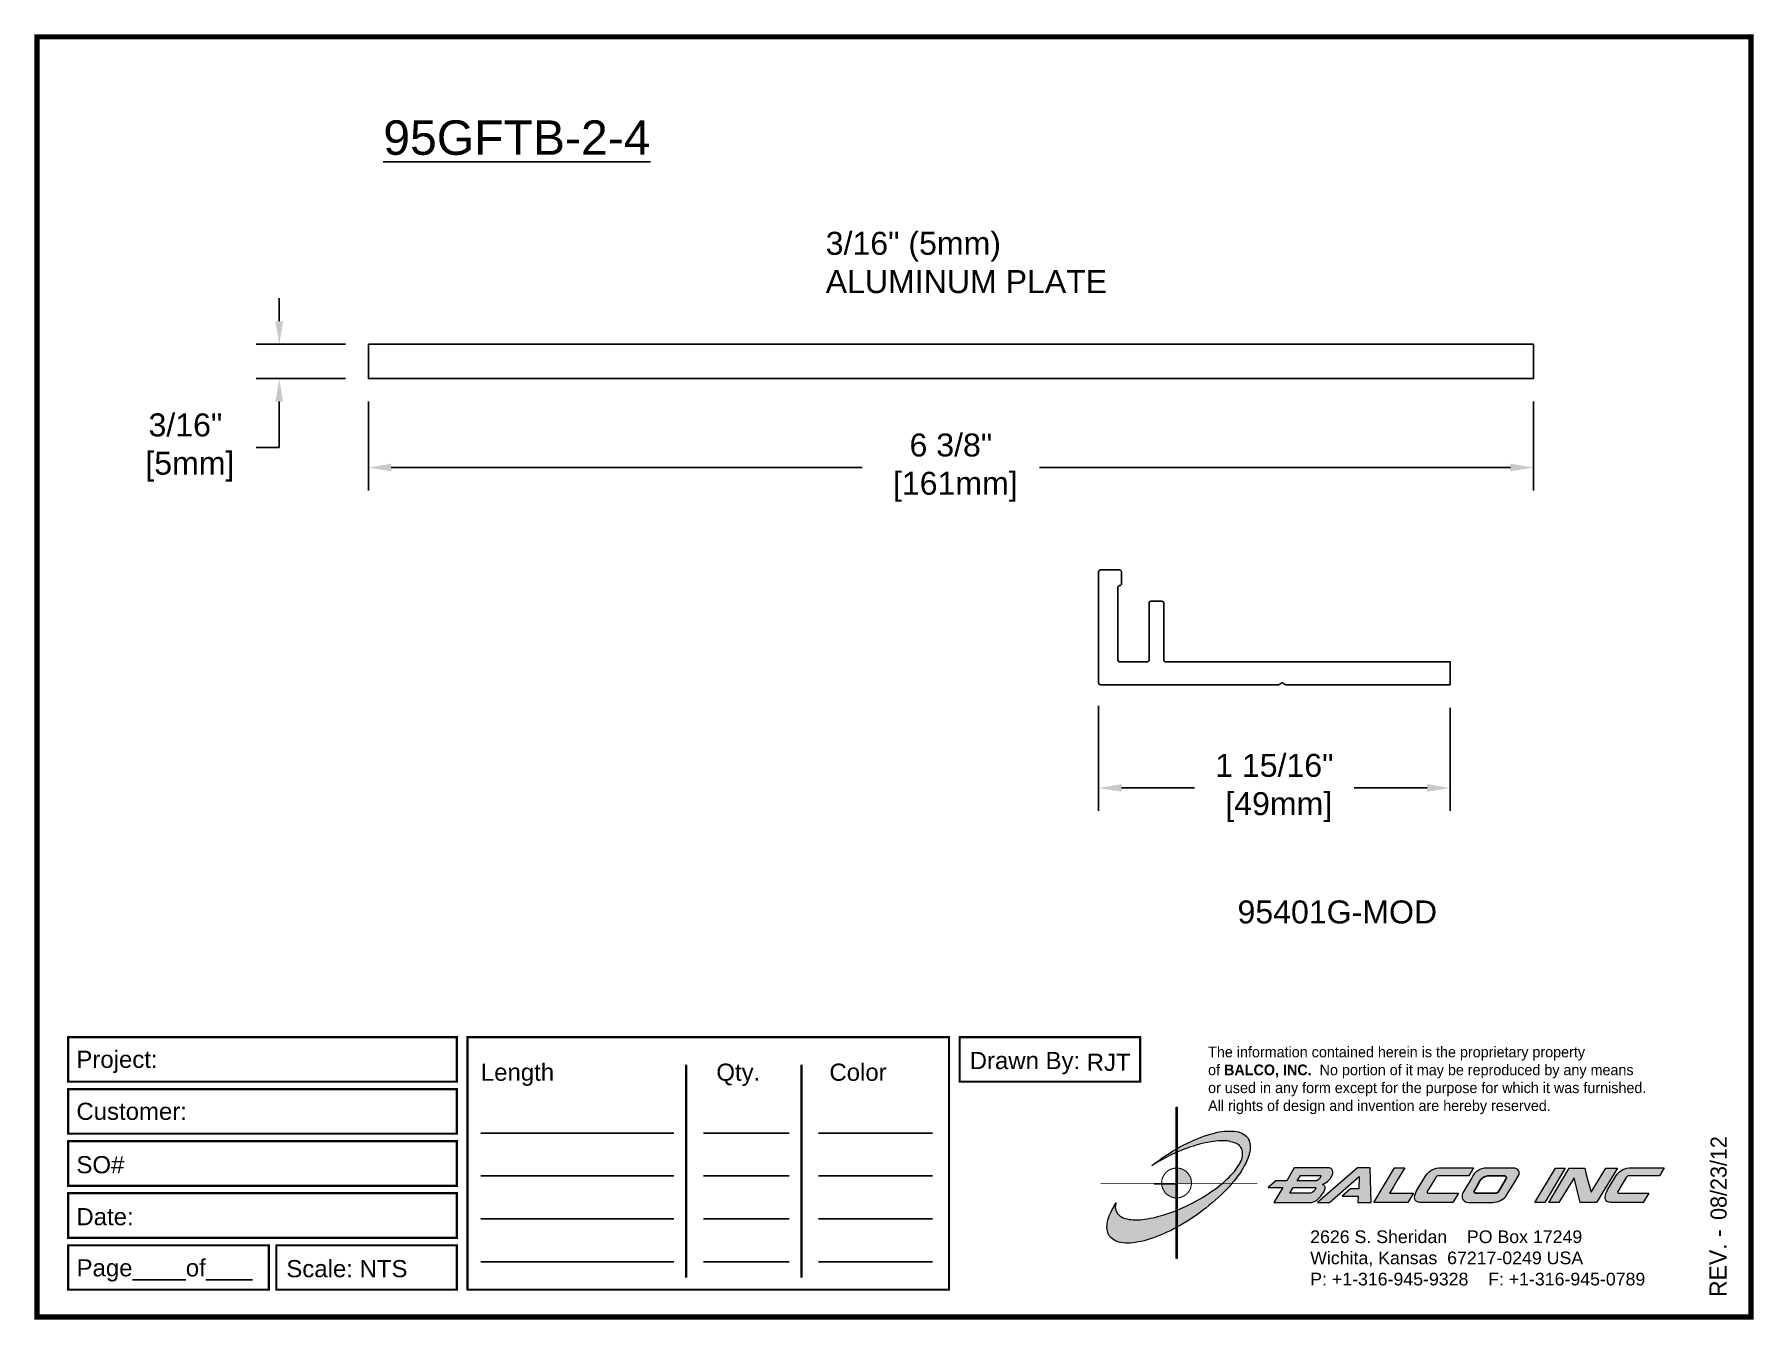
# Paper-space layout 'Breakout' of a CAD drawing. Header units: inches. Extents: x 0 to 10, y 0 to 7.5.
# The model-space entities are those that its viewports show. They can reach past a viewport. Long polylines and large blocks are cut down to what shows.
import ezdxf

# ---------------------------------------------------------------- set-up
doc = ezdxf.new("R2010")
doc.units = ezdxf.units.IN
doc.header["$MEASUREMENT"] = 0
for name, color, linetype in [('Border', 7, 'Continuous'), ('dimensions', 3, 'Continuous'), ('METALS', 7, 'Continuous'), ('text', 2, 'Continuous')]:
    doc.layers.add(name, color=color, linetype=linetype)
doc.styles.add('ARIAL', font='arial.ttf')
doc.styles.add('Copyright', font='ERASDEMI.TTF')
doc.dimstyles.new('Arial', dxfattribs={"dimtxt": 0.125, "dimasz": 0.125, "dimexe": 0.125, "dimexo": 0.125, "dimgap": 0.125, "dimtad": 0, "dimtih": 1, "dimtoh": 1, "dimdec": 4, "dimzin": 0, "dimdsep": 46, "dimlunit": 4, "dimtxsty": 'ARIAL', "dimcen": 0.09, "dimadec": 0, "dimazin": 0, "dimtfac": 1, "dimtdec": 4, "dimtofl": 0, "dimtmove": 0, "dimatfit": 3, "dimfxl": 0, "dimfrac": 2, "dimtolj": 1, "dimtzin": 0, "dimarcsym": 0})

# ---------------------------------------------------------------- blocks, each defined once
blk = doc.blocks.new('ACADlogo')
h = blk.add_hatch(color=256)
h.paths.add_polyline_path([(-3.346, 1.223), (-3.351, 1.223), (-3.351, 0.979), (-3.346, 0.982)])
h.paths.add_polyline_path([(-3.346, 0.961), (-3.351, 0.959), (-3.351, 0.868), (-3.346, 0.868)])
h.paths.add_polyline_path([(-3.346, 0.777), (-3.351, 0.777), (-3.351, 0.699), (-3.351, 0.695), (-3.35, 0.695), (-3.346, 0.695)])
h.paths.add_polyline_path([(-3.346, 0.864), (-3.346, 0.868), (-3.35, 0.868), (-3.351, 0.868), (-3.351, 0.777), (-3.346, 0.777), (-3.346, 0.778), (-3.348, 0.778)])
h.paths.add_polyline_path([(-3.346, 0.524), (-3.351, 0.521), (-3.351, 0.342), (-3.346, 0.342)])
h.paths.add_polyline_path([(-3.346, 0.695), (-3.351, 0.695), (-3.351, 0.621), (-3.346, 0.623)])
h.paths.add_polyline_path([(-3.346, 0.623), (-3.351, 0.621), (-3.351, 0.521), (-3.346, 0.524)])
h.paths.add_polyline_path([(-3.346, 0.982), (-3.351, 0.979), (-3.351, 0.959), (-3.346, 0.961)])
h = blk.add_hatch(color=175)
h.paths.add_polyline_path([(-3.518, 0.573), (-3.534, 0.571), (-3.548, 0.569), (-3.562, 0.567), (-3.576, 0.567), (-3.589, 0.566), (-3.602, 0.567), (-3.614, 0.568), (-3.625, 0.569), (-3.636, 0.572), (-3.646, 0.574), (-3.656, 0.577), (-3.664, 0.581), (-3.673, 0.585), (-3.679, 0.589), (-3.685, 0.595), (-3.688, 0.598), (-3.691, 0.6), (-3.695, 0.607), (-3.699, 0.614), (-3.703, 0.621), (-3.704, 0.626), (-3.705, 0.631), (-3.706, 0.637), (-3.706, 0.642), (-3.705, 0.648), (-3.705, 0.653), (-3.703, 0.659), (-3.702, 0.665), (-3.71, 0.652), (-3.717, 0.639), (-3.725, 0.626), (-3.731, 0.613), (-3.737, 0.601), (-3.741, 0.589), (-3.746, 0.577), (-3.749, 0.566), (-3.751, 0.555), (-3.753, 0.544), (-3.754, 0.538), (-3.754, 0.533), (-3.755, 0.523), (-3.754, 0.513), (-3.753, 0.508), (-3.752, 0.503), (-3.75, 0.494), (-3.748, 0.486), (-3.743, 0.477), (-3.74, 0.473), (-3.738, 0.469), (-3.734, 0.465), (-3.73, 0.461), (-3.723, 0.455), (-3.715, 0.449), (-3.706, 0.445), (-3.695, 0.44), (-3.685, 0.437), (-3.674, 0.434), (-3.661, 0.432), (-3.648, 0.431), (-3.634, 0.431), (-3.62, 0.431), (-3.604, 0.433), (-3.588, 0.435), (-3.572, 0.438), (-3.556, 0.441), (-3.538, 0.445), (-3.52, 0.449), (-3.503, 0.456), (-3.483, 0.461), (-3.464, 0.469), (-3.445, 0.477), (-3.426, 0.485), (-3.406, 0.494), (-3.385, 0.503), (-3.364, 0.514), (-3.351, 0.521), (-3.351, 0.621), (-3.364, 0.616), (-3.382, 0.609), (-3.4, 0.603), (-3.418, 0.598), (-3.436, 0.592), (-3.453, 0.587), (-3.47, 0.583), (-3.486, 0.579), (-3.503, 0.576)])
h.paths.add_polyline_path([(-3.215, 0.687), (-3.251, 0.667), (-3.289, 0.649), (-3.327, 0.631), (-3.345, 0.623), (-3.346, 0.623), (-3.346, 0.524), (-3.343, 0.525), (-3.323, 0.537), (-3.302, 0.549), (-3.28, 0.563), (-3.259, 0.577), (-3.238, 0.59), (-3.218, 0.605), (-3.198, 0.62), (-3.179, 0.635), (-3.16, 0.65), (-3.141, 0.665), (-3.123, 0.681), (-3.106, 0.696), (-3.089, 0.712), (-3.074, 0.727), (-3.058, 0.743), (-3.043, 0.759), (-3.03, 0.775), (-3.028, 0.777), (-3.085, 0.777), (-3.091, 0.772), (-3.105, 0.761), (-3.118, 0.75), (-3.134, 0.739), (-3.149, 0.729), (-3.165, 0.718), (-3.182, 0.707), (-3.198, 0.697)])
h.paths.add_polyline_path([(-2.921, 1.009), (-2.922, 1.015), (-2.924, 1.02), (-2.926, 1.029), (-2.931, 1.038), (-2.934, 1.043), (-2.936, 1.047), (-2.94, 1.05), (-2.943, 1.054), (-2.951, 1.06), (-2.959, 1.066), (-2.968, 1.071), (-2.978, 1.075), (-2.989, 1.079), (-3, 1.081), (-3.013, 1.083), (-3.026, 1.084), (-3.04, 1.084), (-3.054, 1.084), (-3.07, 1.083), (-3.085, 1.081), (-3.102, 1.079), (-3.118, 1.075), (-3.136, 1.07), (-3.153, 1.066), (-3.171, 1.06), (-3.191, 1.054), (-3.21, 1.047), (-3.229, 1.039), (-3.248, 1.031), (-3.268, 1.022), (-3.289, 1.012), (-3.31, 1.002), (-3.33, 0.991), (-3.346, 0.982), (-3.346, 0.961), (-3.342, 0.962), (-3.323, 0.971), (-3.305, 0.978), (-3.287, 0.984), (-3.268, 0.991), (-3.251, 0.996), (-3.234, 1.002), (-3.216, 1.007), (-3.199, 1.011), (-3.182, 1.015), (-3.167, 1.018), (-3.15, 1.021), (-3.136, 1.023), (-3.121, 1.025), (-3.107, 1.026), (-3.093, 1.026), (-3.079, 1.027), (-3.067, 1.026), (-3.054, 1.026), (-3.043, 1.025), (-3.032, 1.022), (-3.022, 1.02), (-3.013, 1.016), (-3.004, 1.013), (-2.997, 1.009), (-2.989, 1.005), (-2.983, 0.999), (-2.98, 0.996), (-2.978, 0.994), (-2.973, 0.987), (-2.969, 0.981), (-2.967, 0.973), (-2.965, 0.965), (-2.964, 0.957), (-2.964, 0.949), (-2.964, 0.944), (-2.965, 0.94), (-2.967, 0.93), (-2.969, 0.921), (-2.973, 0.911), (-2.978, 0.901), (-2.983, 0.891), (-2.989, 0.881), (-2.996, 0.871), (-3.004, 0.86), (-3.012, 0.849), (-3.021, 0.838), (-3.032, 0.827), (-3.042, 0.816), (-3.053, 0.805), (-3.065, 0.794), (-3.077, 0.783), (-3.085, 0.777), (-3.028, 0.777), (-3.016, 0.791), (-3.004, 0.806), (-2.992, 0.822), (-2.981, 0.837), (-2.971, 0.852), (-2.962, 0.866), (-2.954, 0.882), (-2.946, 0.896), (-2.939, 0.91), (-2.934, 0.924), (-2.929, 0.938), (-2.926, 0.944), (-2.925, 0.951), (-2.922, 0.963), (-2.92, 0.975), (-2.92, 0.982), (-2.919, 0.987), (-2.92, 0.999), (-2.92, 1.005)])
h.paths.add_polyline_path([(-3.372, 0.966), (-3.393, 0.953), (-3.415, 0.94), (-3.435, 0.925), (-3.455, 0.911), (-3.475, 0.897), (-3.494, 0.882), (-3.468, 0.898), (-3.439, 0.915), (-3.41, 0.93), (-3.396, 0.938), (-3.38, 0.945), (-3.351, 0.959), (-3.351, 0.979)])
h = blk.add_hatch(color=256)
h.paths.add_polyline_path([(-3.268, 0.814), (-3.27, 0.819), (-3.273, 0.824), (-3.276, 0.828), (-3.279, 0.833), (-3.282, 0.837), (-3.286, 0.841), (-3.29, 0.845), (-3.294, 0.849), (-3.298, 0.852), (-3.303, 0.855), (-3.308, 0.858), (-3.313, 0.86), (-3.318, 0.863), (-3.323, 0.864), (-3.328, 0.866), (-3.334, 0.867), (-3.339, 0.868), (-3.345, 0.868), (-3.346, 0.868), (-3.346, 0.777), (-3.335, 0.777), (-3.262, 0.777), (-3.262, 0.781), (-3.262, 0.787), (-3.263, 0.792), (-3.264, 0.798), (-3.265, 0.803), (-3.266, 0.808)])
h.paths.add_polyline_path([(-3.351, 0.777), (-3.436, 0.777), (-3.435, 0.773), (-3.435, 0.768), (-3.434, 0.762), (-3.432, 0.757), (-3.431, 0.752), (-3.428, 0.747), (-3.426, 0.742), (-3.423, 0.737), (-3.42, 0.732), (-3.417, 0.728), (-3.414, 0.723), (-3.41, 0.719), (-3.406, 0.716), (-3.401, 0.712), (-3.397, 0.709), (-3.392, 0.706), (-3.387, 0.704), (-3.382, 0.701), (-3.377, 0.699), (-3.372, 0.698), (-3.367, 0.696), (-3.361, 0.695), (-3.356, 0.695), (-3.351, 0.695)])
h.paths.add_polyline_path([(-3.346, 0.868), (-3.35, 0.868), (-3.351, 0.868), (-3.351, 0.777), (-3.346, 0.777)])
h = blk.add_hatch(color=256)
h.paths.add_polyline_path([(-2.438, 0.844, 0.412988), (-2.461, 0.869), (-2.663, 0.869), (-2.707, 0.794), (-2.771, 0.794), (-2.815, 0.755), (-2.73, 0.755), (-2.781, 0.668), (-2.563, 0.668, 0.107996), (-2.538, 0.677, 0.108939), (-2.494, 0.724, 0.080345), (-2.483, 0.745, 0.419497), (-2.499, 0.773, 0.149928), (-2.447, 0.815, 0.134283)])
h.paths.add_polyline_path([(-2.507, 0.821, -0.209012), (-2.532, 0.794), (-2.538, 0.794), (-2.646, 0.794), (-2.627, 0.825), (-2.51, 0.825, -0.56619)], flags=16)
h.paths.add_polyline_path([(-2.538, 0.75, -0.241309), (-2.569, 0.722), (-2.688, 0.722), (-2.669, 0.755), (-2.541, 0.755, -0.56619)], flags=16)
for points in [[(-2.285, 0.819), (-2.287, 0.748), (-2.335, 0.748), (-2.383, 0.705), (-2.29, 0.705), (-2.292, 0.668), (-2.215, 0.668), (-2.221, 0.869), (-2.295, 0.869), (-2.527, 0.668), (-2.458, 0.668)], [(-2.018, 0.869), (-2.079, 0.869), (-2.198, 0.668), (-2, 0.668), (-1.968, 0.722), (-2.107, 0.722), (-2.085, 0.759), (-2.064, 0.794)], [(-1.617, 0.869), (-1.807, 0.869, 0.270182), (-1.896, 0.825), (-1.946, 0.742, 0.109019), (-1.961, 0.695, 0.340665), (-1.945, 0.672, 0.129907), (-1.923, 0.668), (-1.738, 0.668), (-1.706, 0.722), (-1.878, 0.722), (-1.882, 0.722, -0.601242), (-1.887, 0.731), (-1.838, 0.813, -0.253048), (-1.821, 0.823), (-1.645, 0.823)], [(-1.083, 0.867), (-1.14, 0.867), (-1.261, 0.667), (-1.26, 0.667), (-1.202, 0.667)], [(-0.96, 0.83), (-0.969, 0.867), (-1.061, 0.867), (-1.179, 0.667), (-1.12, 0.667), (-1.031, 0.812), (-0.995, 0.667), (-0.9, 0.667), (-0.778, 0.867), (-0.846, 0.867), (-0.931, 0.727), (-0.951, 0.795)], [(-0.507, 0.869), (-0.697, 0.869, 0.270182), (-0.786, 0.825), (-0.836, 0.742, 0.109019), (-0.85, 0.695, 0.340665), (-0.835, 0.672, 0.129907), (-0.812, 0.668), (-0.628, 0.668), (-0.595, 0.722), (-0.768, 0.722), (-0.772, 0.722, -0.601242), (-0.777, 0.731), (-0.728, 0.813, -0.253048), (-0.71, 0.823), (-0.534, 0.823)], [(-3.346, 0.623), (-3.351, 0.621), (-3.351, 0.521), (-3.346, 0.524)]]:
    blk.add_hatch(color=256).paths.add_polyline_path(points)
h = blk.add_hatch(color=256)
h.paths.add_polyline_path([(-1.377, 0.868), (-1.383, 0.868), (-1.383, 0.868), (-1.44, 0.868), (-1.492, 0.868), (-1.541, 0.868, 0.297712), (-1.628, 0.811), (-1.68, 0.723, 0.585116), (-1.646, 0.668), (-1.506, 0.668, 0.210586), (-1.429, 0.703), (-1.415, 0.726), (-1.389, 0.769), (-1.352, 0.831, 0.4352)])
h.paths.add_polyline_path([(-1.437, 0.823, -0.603783), (-1.428, 0.805), (-1.431, 0.801), (-1.434, 0.796), (-1.438, 0.789), (-1.474, 0.728, -0.229001), (-1.489, 0.722), (-1.494, 0.722), (-1.501, 0.722), (-1.597, 0.722), (-1.604, 0.722, -0.492401), (-1.613, 0.734), (-1.601, 0.757), (-1.591, 0.775), (-1.582, 0.791, -0.238368), (-1.535, 0.823)], flags=16)
for q in [(-3.48, 0.777), (-3.351, 0.642)]:
    blk.add_line((-3.351, 0.777), q)
at = {"color": 7, "lineweight": 0}
for points in [[(-3.351, 1.223), (-3.346, 1.223), (-3.346, 0.342), (-3.351, 0.342), (-3.351, 1.223)], [(-2.292, 0.668), (-2.215, 0.668), (-2.221, 0.869), (-2.295, 0.869), (-2.527, 0.668), (-2.458, 0.668), (-2.285, 0.819), (-2.287, 0.748), (-2.286, 0.748), (-2.335, 0.748), (-2.383, 0.705), (-2.29, 0.705), (-2.292, 0.668), (-2.292, 0.668)], [(-2.198, 0.668), (-2.079, 0.869), (-2.018, 0.869), (-2.064, 0.794), (-2.085, 0.759), (-2.107, 0.722), (-1.968, 0.722), (-2, 0.668), (-2.198, 0.668), (-2.198, 0.668)], [(-1.383, 0.868), (-1.383, 0.868)], [(-1.261, 0.667), (-1.14, 0.867), (-1.083, 0.867), (-1.202, 0.667), (-1.26, 0.667), (-1.261, 0.667), (-1.261, 0.667)], [(-0.9, 0.667), (-0.995, 0.667), (-1.031, 0.812), (-1.12, 0.667), (-1.179, 0.667), (-1.061, 0.867), (-0.969, 0.867), (-0.96, 0.83), (-0.951, 0.795), (-0.931, 0.727), (-0.846, 0.867), (-0.778, 0.867), (-0.9, 0.667), (-0.9, 0.667)]]:
    blk.add_lwpolyline(points, dxfattribs=at)
at = {"color": 175, "lineweight": 0}
blk.add_lwpolyline([(-2.926, 1.029), (-2.924, 1.02), (-2.922, 1.015), (-2.921, 1.009), (-2.92, 1.005), (-2.92, 0.999), (-2.919, 0.987), (-2.92, 0.982), (-2.92, 0.975), (-2.922, 0.963), (-2.925, 0.951), (-2.926, 0.944), (-2.929, 0.938), (-2.934, 0.924), (-2.939, 0.91), (-2.946, 0.896), (-2.954, 0.882), (-2.962, 0.866), (-2.971, 0.852), (-2.981, 0.837), (-2.992, 0.822), (-3.004, 0.806), (-3.016, 0.791), (-3.03, 0.775), (-3.043, 0.759), (-3.058, 0.743), (-3.074, 0.727), (-3.089, 0.712), (-3.106, 0.696), (-3.123, 0.681), (-3.141, 0.665), (-3.16, 0.65), (-3.179, 0.635), (-3.198, 0.62), (-3.218, 0.605), (-3.238, 0.59), (-3.259, 0.577), (-3.28, 0.563), (-3.302, 0.549), (-3.323, 0.537), (-3.343, 0.525), (-3.364, 0.514), (-3.385, 0.503), (-3.406, 0.494), (-3.426, 0.485), (-3.445, 0.477), (-3.464, 0.469), (-3.483, 0.461), (-3.503, 0.456), (-3.52, 0.449), (-3.538, 0.445), (-3.556, 0.441), (-3.572, 0.438), (-3.588, 0.435), (-3.604, 0.433), (-3.62, 0.431), (-3.634, 0.431), (-3.648, 0.431), (-3.661, 0.432), (-3.674, 0.434), (-3.685, 0.437), (-3.695, 0.44), (-3.706, 0.445), (-3.715, 0.449), (-3.723, 0.455), (-3.73, 0.461), (-3.734, 0.465), (-3.738, 0.469), (-3.74, 0.473), (-3.743, 0.477), (-3.748, 0.486), (-3.75, 0.494), (-3.752, 0.503), (-3.753, 0.508), (-3.754, 0.513), (-3.755, 0.523), (-3.754, 0.533), (-3.754, 0.538), (-3.753, 0.544), (-3.751, 0.555), (-3.749, 0.566), (-3.746, 0.577), (-3.741, 0.589), (-3.737, 0.601), (-3.731, 0.613), (-3.725, 0.626), (-3.717, 0.639), (-3.71, 0.652), (-3.702, 0.665), (-3.703, 0.659), (-3.705, 0.653), (-3.705, 0.648), (-3.706, 0.642), (-3.706, 0.637), (-3.705, 0.631), (-3.704, 0.626), (-3.703, 0.621), (-3.699, 0.614), (-3.695, 0.607), (-3.691, 0.6), (-3.688, 0.598), (-3.685, 0.595), (-3.679, 0.589), (-3.673, 0.585), (-3.664, 0.581), (-3.656, 0.577), (-3.646, 0.574), (-3.636, 0.572), (-3.625, 0.569), (-3.614, 0.568), (-3.602, 0.567), (-3.589, 0.566), (-3.576, 0.567), (-3.562, 0.567), (-3.548, 0.569), (-3.534, 0.571), (-3.518, 0.573), (-3.503, 0.576), (-3.486, 0.579), (-3.47, 0.583), (-3.453, 0.587), (-3.436, 0.592), (-3.418, 0.598), (-3.4, 0.603), (-3.382, 0.609), (-3.364, 0.616), (-3.345, 0.623), (-3.327, 0.631), (-3.289, 0.649), (-3.251, 0.667), (-3.215, 0.687), (-3.198, 0.697), (-3.182, 0.707), (-3.165, 0.718), (-3.149, 0.729), (-3.134, 0.739), (-3.118, 0.75), (-3.105, 0.761), (-3.091, 0.772), (-3.077, 0.783), (-3.065, 0.794), (-3.053, 0.805), (-3.042, 0.816), (-3.032, 0.827), (-3.021, 0.838), (-3.012, 0.849), (-3.004, 0.86), (-2.996, 0.871), (-2.989, 0.881), (-2.983, 0.891), (-2.978, 0.901), (-2.973, 0.911), (-2.969, 0.921), (-2.967, 0.93), (-2.965, 0.94), (-2.964, 0.944), (-2.964, 0.949), (-2.964, 0.957), (-2.965, 0.965), (-2.967, 0.973), (-2.969, 0.981), (-2.973, 0.987), (-2.978, 0.994), (-2.98, 0.996), (-2.983, 0.999), (-2.989, 1.005), (-2.997, 1.009), (-3.004, 1.013), (-3.013, 1.016), (-3.022, 1.02), (-3.032, 1.022), (-3.043, 1.025), (-3.054, 1.026), (-3.067, 1.026), (-3.079, 1.027), (-3.093, 1.026), (-3.107, 1.026), (-3.121, 1.025), (-3.136, 1.023), (-3.15, 1.021), (-3.167, 1.018), (-3.182, 1.015), (-3.199, 1.011), (-3.216, 1.007), (-3.234, 1.002), (-3.251, 0.996), (-3.268, 0.991), (-3.287, 0.984), (-3.305, 0.978), (-3.323, 0.971), (-3.342, 0.962), (-3.38, 0.945), (-3.396, 0.938), (-3.41, 0.93), (-3.439, 0.915), (-3.468, 0.898), (-3.494, 0.882), (-3.475, 0.897), (-3.455, 0.911), (-3.435, 0.925), (-3.415, 0.94), (-3.393, 0.953), (-3.372, 0.966), (-3.351, 0.979), (-3.33, 0.991), (-3.31, 1.002), (-3.289, 1.012), (-3.268, 1.022), (-3.248, 1.031), (-3.229, 1.039), (-3.21, 1.047), (-3.191, 1.054), (-3.171, 1.06), (-3.153, 1.066), (-3.136, 1.07), (-3.118, 1.075), (-3.102, 1.079), (-3.085, 1.081), (-3.07, 1.083), (-3.054, 1.084), (-3.04, 1.084), (-3.026, 1.084), (-3.013, 1.083), (-3, 1.081), (-2.989, 1.079), (-2.978, 1.075), (-2.968, 1.071), (-2.959, 1.066), (-2.951, 1.06), (-2.943, 1.054), (-2.94, 1.05), (-2.936, 1.047), (-2.934, 1.043), (-2.931, 1.038), (-2.926, 1.029), (-2.926, 1.029)], dxfattribs=at)
at = {"color": 7, "lineweight": 0, "const_width": 0.0064}
blk.add_lwpolyline([(-3.262, 0.781), (-3.262, 0.787), (-3.263, 0.792), (-3.264, 0.798), (-3.265, 0.803), (-3.266, 0.808), (-3.268, 0.814), (-3.27, 0.819), (-3.273, 0.824), (-3.276, 0.828), (-3.279, 0.833), (-3.282, 0.837), (-3.286, 0.841), (-3.29, 0.845), (-3.294, 0.849), (-3.298, 0.852), (-3.303, 0.855), (-3.308, 0.858), (-3.313, 0.86), (-3.318, 0.863), (-3.323, 0.864), (-3.328, 0.866), (-3.334, 0.867), (-3.339, 0.868), (-3.345, 0.868), (-3.35, 0.868), (-3.356, 0.868), (-3.361, 0.867), (-3.367, 0.866), (-3.372, 0.865), (-3.377, 0.863), (-3.382, 0.862), (-3.387, 0.859), (-3.392, 0.857), (-3.397, 0.854), (-3.401, 0.851), (-3.406, 0.847), (-3.41, 0.843), (-3.414, 0.839), (-3.417, 0.835), (-3.42, 0.831), (-3.423, 0.826), (-3.426, 0.821), (-3.428, 0.816), (-3.431, 0.811), (-3.432, 0.806), (-3.434, 0.801), (-3.435, 0.795), (-3.435, 0.79), (-3.436, 0.784), (-3.436, 0.779), (-3.435, 0.773), (-3.435, 0.768), (-3.434, 0.762), (-3.432, 0.757), (-3.431, 0.752), (-3.428, 0.747), (-3.426, 0.742), (-3.423, 0.737), (-3.42, 0.732), (-3.417, 0.728), (-3.414, 0.723), (-3.41, 0.719), (-3.406, 0.716), (-3.401, 0.712), (-3.397, 0.709), (-3.392, 0.706), (-3.387, 0.704), (-3.382, 0.701), (-3.377, 0.699), (-3.372, 0.698), (-3.367, 0.696), (-3.361, 0.695), (-3.356, 0.695), (-3.35, 0.695), (-3.345, 0.695), (-3.339, 0.695), (-3.334, 0.696), (-3.328, 0.697), (-3.323, 0.698), (-3.318, 0.7), (-3.313, 0.702), (-3.308, 0.705), (-3.303, 0.708), (-3.298, 0.711), (-3.294, 0.714), (-3.29, 0.718), (-3.286, 0.721), (-3.282, 0.726), (-3.279, 0.73), (-3.276, 0.734), (-3.273, 0.739), (-3.27, 0.744), (-3.268, 0.749), (-3.266, 0.754), (-3.265, 0.76), (-3.264, 0.765), (-3.263, 0.77), (-3.262, 0.776), (-3.262, 0.781)], dxfattribs=at)
at = {"color": 7, "lineweight": 0}
for points in [[(-2.447, 0.815, 0.130368), (-2.438, 0.843, 0.448367), (-2.463, 0.869), (-2.663, 0.869), (-2.707, 0.794), (-2.771, 0.794), (-2.815, 0.755), (-2.73, 0.755), (-2.781, 0.668), (-2.563, 0.668, 0.107996), (-2.538, 0.677, 0.108939), (-2.494, 0.724, 0.077395), (-2.484, 0.744, 0.430878), (-2.499, 0.773, 0.149928)], [(-2.507, 0.821, -0.209012), (-2.532, 0.794), (-2.538, 0.794), (-2.646, 0.794), (-2.627, 0.825), (-2.512, 0.825), (-2.509, 0.825, -0.531288)], [(-1.838, 0.813), (-1.887, 0.731, 0.587385), (-1.882, 0.722), (-1.878, 0.722), (-1.706, 0.722), (-1.738, 0.668), (-1.923, 0.668, -0.129907), (-1.945, 0.672, -0.349839), (-1.961, 0.696, -0.107341), (-1.946, 0.742), (-1.896, 0.825, -0.270182), (-1.807, 0.869), (-1.617, 0.869), (-1.645, 0.823), (-1.821, 0.823, 0.252436)], [(-1.68, 0.723, 0.585116), (-1.646, 0.668), (-1.506, 0.668, 0.210586), (-1.429, 0.703), (-1.415, 0.726), (-1.389, 0.769), (-1.352, 0.831, 0.4352), (-1.377, 0.868), (-1.383, 0.868), (-1.383, 0.868), (-1.44, 0.868), (-1.492, 0.868), (-1.541, 0.868, 0.297712), (-1.628, 0.811)], [(-0.728, 0.813), (-0.777, 0.731, 0.587385), (-0.772, 0.722), (-0.768, 0.722), (-0.595, 0.722), (-0.628, 0.668), (-0.812, 0.668, -0.129907), (-0.835, 0.672, -0.349839), (-0.85, 0.696, -0.107341), (-0.836, 0.742), (-0.786, 0.825, -0.270182), (-0.697, 0.869), (-0.507, 0.869), (-0.534, 0.823), (-0.71, 0.823, 0.252436)], [(-2.569, 0.722), (-2.688, 0.722), (-2.669, 0.755), (-2.543, 0.755), (-2.54, 0.755, -0.531288), (-2.538, 0.75, -0.241309)]]:
    blk.add_lwpolyline(points, format="xyb", close=True, dxfattribs=at)
blk.add_lwpolyline([(-1.437, 0.823), (-1.535, 0.823, 0.238368), (-1.582, 0.791), (-1.591, 0.775), (-1.601, 0.757), (-1.613, 0.734, 0.490298), (-1.604, 0.722), (-1.597, 0.722), (-1.501, 0.722), (-1.494, 0.722), (-1.489, 0.722, 0.229001), (-1.474, 0.728), (-1.438, 0.789), (-1.434, 0.796), (-1.431, 0.801), (-1.428, 0.805, 0.603783)], format="xyb", close=True)
blk.add_lwpolyline([(-2.879, 0.777, 0.00455, 0.00455, 0), (-3.791, 0.777, 0.00183, 0.00183, 0), (-3.791, 0.777, 0.00183, 0.00183, 0)], format="xyseb", dxfattribs=at)
blk = doc.blocks.new('Quantity Data')
at = {"layer": 'Border', "color": 253}
for p, q in [((2.755, 1.254), (3.881, 1.254)), ((4.054, 1.254), (4.553, 1.254)), ((4.725, 1.254), (5.389, 1.254)), ((2.755, 1.004), (3.881, 1.004)), ((4.054, 1.004), (4.553, 1.004)), ((4.725, 1.004), (5.389, 1.004)), ((2.755, 0.754), (3.881, 0.754)), ((4.054, 0.754), (4.553, 0.754)), ((4.725, 0.754), (5.389, 0.754)), ((2.755, 0.504), (3.881, 0.504)), ((4.054, 0.504), (4.553, 0.504)), ((4.725, 0.504), (5.389, 0.504))]:
    blk.add_line(p, q, dxfattribs=at)
at = {"layer": 'Border', "const_width": 0.0125}
blk.add_lwpolyline([(5.485, 0.341), (2.678, 0.341), (2.678, 1.813), (5.485, 1.813)], close=True, dxfattribs=at)
for points in [[(3.953, 1.653), (3.953, 0.412)], [(4.625, 1.653), (4.625, 0.412)]]:
    blk.add_lwpolyline(points, dxfattribs=at)
at = {"layer": 'Border', "style": 'ARIAL'}
for s, p in [('Length', (2.756, 1.559)), ('Qty.', (4.129, 1.559)), ('Color', (4.788, 1.559))]:
    blk.add_text(s, height=0.1, dxfattribs=at).set_placement(p)
blk = doc.blocks.new('Drawn By')
at = {"layer": 'Border', "const_width": 0.0125}
blk.add_lwpolyline([(5.38, 1.813), (6.432, 1.813), (6.432, 1.554), (5.38, 1.554)], close=True, dxfattribs=at)
at = {"layer": 'Border', "style": 'ARIAL'}
blk.add_text('Drawn By: ', height=0.1, dxfattribs=at).set_placement((5.438, 1.627))
blk.add_attdef('XXX', (6.12, 1.617), '', height=0.1, dxfattribs=at)
blk = doc.blocks.new('Project Info')
at = {"layer": 'Border', "const_width": 0.0125}
for points in [[(0.182, 1.813), (2.448, 1.813), (2.448, 1.554), (0.182, 1.554)], [(0.182, 1.51), (2.448, 1.51), (2.448, 1.251), (0.182, 1.251)], [(0.182, 1.207), (2.448, 1.207), (2.448, 0.947), (0.182, 0.947)], [(0.182, 0.904), (2.448, 0.904), (2.448, 0.644), (0.182, 0.644)], [(0.182, 0.6), (1.352, 0.6), (1.352, 0.341), (0.182, 0.341)], [(1.396, 0.6), (2.448, 0.6), (2.448, 0.341), (1.396, 0.341)]]:
    blk.add_lwpolyline(points, close=True, dxfattribs=at)
at = {"layer": 'Border', "style": 'ARIAL'}
for s, p in [('Project:', (0.23, 1.634)), ('Customer:', (0.23, 1.331)), ('SO#', (0.23, 1.02)), ('Date:', (0.23, 0.717)), ('Page%%u        %%uof%%u       ', (0.231, 0.419)), ('Scale: NTS', (1.454, 0.414))]:
    blk.add_text(s, height=0.1, dxfattribs=at).set_placement(p)
blk = doc.blocks.new('REV')
at = {"style": 'Copyright'}
blk.add_text('REV. -', height=0.1, rotation=90, dxfattribs=at).set_placement((-0.142, 0.117))
at = {"style": 'Copyright', "flags": 4}
blk.add_attdef('REVISIONDATE', (-0.142, 0.566), '', height=0.0938, rotation=90, dxfattribs=at)
blk = doc.blocks.new('*D9')
at = {"layer": 'DEFPOINTS', "color": 0}
for p in [(38.7249, -15.3073), (45.0693, -15.3073), (45.0693, -15.7916)]:
    blk.add_point(p, dxfattribs=at)
at = {"layer": 'dimensions', "color": 0, "lineweight": -2}
for p, q in [((38.7249, -15.4323), (38.7249, -15.9166)), ((45.0693, -15.4323), (45.0693, -15.9166)), ((38.8499, -15.7916), (41.4139, -15.7916)), ((44.9443, -15.7916), (42.3804, -15.7916))]:
    blk.add_line(p, q, dxfattribs=at)
at = {"layer": 'dimensions', "color": 0}
for points in [[(38.8499, -15.7707), (38.8499, -15.8124), (38.7249, -15.7916)], [(44.9443, -15.7707), (44.9443, -15.8124), (45.0693, -15.7916)]]:
    blk.add_solid(points, dxfattribs=at)
at = {"layer": 'dimensions', "color": 0, "insert": (41.8971, -15.7916), "char_height": 0.125, "attachment_point": 5, "style": 'ARIAL'}
blk.add_mtext('\\A1;6 3/8"\\P [161mm]', dxfattribs=at)
blk = doc.blocks.new('*D10')
at = {"layer": 'DEFPOINTS', "color": 0}
for p in [(38.7249, -15.1198), (38.2397, -15.3073), (38.7249, -15.3073)]:
    blk.add_point(p, dxfattribs=at)
at = {"layer": 'dimensions', "color": 0, "lineweight": -2}
for p, q in [((38.2397, -14.9948), (38.2397, -14.8698)), ((38.5999, -15.1198), (38.1147, -15.1198)), ((38.5999, -15.3073), (38.1147, -15.3073)), ((38.2397, -15.4323), (38.2397, -15.6823)), ((38.2397, -15.6823), (38.1147, -15.6823))]:
    blk.add_line(p, q, dxfattribs=at)
at = {"layer": 'dimensions', "color": 0}
for points in [[(38.2188, -14.9948), (38.2605, -14.9948), (38.2397, -15.1198)], [(38.2188, -15.4323), (38.2605, -15.4323), (38.2397, -15.3073)]]:
    blk.add_solid(points, dxfattribs=at)
at = {"layer": 'dimensions', "color": 0, "insert": (37.7285, -15.6823), "char_height": 0.125, "attachment_point": 5, "style": 'ARIAL'}
blk.add_mtext('\\A1;3/16"\\P [5mm]', dxfattribs=at)
blk = doc.blocks.new('95401G-MOD')
blk.add_lwpolyline([(1.9147, 0), (1.0194, 0, -0.198912), (1.0123, 0.0029), (1.0073, 0.0079, 0.414214), (0.9932, 0.0079), (0.9882, 0.0029, -0.198912), (0.9811, 0), (0.0102, 0, -0.414214), (0.0002, 0.01), (0.0002, 0.615, -0.414214), (0.0102, 0.625), (0.1152, 0.625, -0.414214), (0.1252, 0.615), (0.1252, 0.55, -0.414214), (0.1152, 0.54, 0.414214), (0.1052, 0.53), (0.1052, 0.135, 0.414214), (0.1152, 0.125), (0.2652, 0.125, 0.414214), (0.2752, 0.135), (0.2752, 0.445, -0.414214), (0.2852, 0.455), (0.3452, 0.455, -0.414214), (0.3552, 0.445), (0.3552, 0.135, 0.414214), (0.3652, 0.125), (1.9147, 0.125)], format="xyb", close=True)
blk = doc.blocks.new('*D15')
at = {"layer": 'DEFPOINTS', "color": 0}
for p in [(42.7014, -16.9641), (44.6159, -16.9741), (44.6159, -17.5358)]:
    blk.add_point(p, dxfattribs=at)
at = {"layer": 'dimensions', "color": 0, "lineweight": -2}
for p, q in [((42.7014, -17.0891), (42.7014, -17.6608)), ((44.6159, -17.0991), (44.6159, -17.6608)), ((42.8264, -17.5358), (43.2239, -17.5358)), ((44.4909, -17.5358), (44.0933, -17.5358))]:
    blk.add_line(p, q, dxfattribs=at)
at = {"layer": 'dimensions', "color": 0}
for points in [[(42.8264, -17.515), (42.8264, -17.5566), (42.7014, -17.5358)], [(44.4909, -17.515), (44.4909, -17.5566), (44.6159, -17.5358)]]:
    blk.add_solid(points, dxfattribs=at)
at = {"layer": 'dimensions', "color": 0, "insert": (43.6586, -17.5358), "char_height": 0.125, "attachment_point": 5, "style": 'ARIAL'}
blk.add_mtext('\\A1;1 15/16"\\P [49mm]', dxfattribs=at)

msp = doc.modelspace()

# ---------------------------------------------------------------- linework, layer by layer
at = {"layer": 'METALS'}
msp.add_lwpolyline([(38.72488, -15.11981), (38.72488, -15.30731), (45.06935, -15.30731), (45.06935, -15.11981)], close=True, dxfattribs=at)

# ---------------------------------------------------------------- block references
msp.add_blockref('95401G-MOD', (42.70111, -16.97411), dxfattribs=at)

# ---------------------------------------------------------------- texts
at = {"layer": 'text', "insert": (38.80608, -13.90125), "char_height": 0.1875, "width": 1.875, "attachment_point": 1, "style": 'ARIAL'}
msp.add_mtext('{\\L95GFTB-2-4}', dxfattribs=at)
at = {"layer": 'text', "char_height": 0.125, "style": 'ARIAL'}
for s, insert, attachment_point in [('3/16" (5mm)\\PALUMINUM PLATE', (41.2155, -14.67556), 4), ('95401G-MOD', (44.54506, -18.21167), 6)]:
    msp.add_mtext(s, dxfattribs=dict(at, insert=insert, attachment_point=attachment_point))

# ---------------------------------------------------------------- dimensions: what is measured, and where the dimension line sits
at = {"layer": 'dimensions'}
dim = msp.add_linear_dim(base=(38.23965, -15.30731), p1=(38.72488, -15.11981), p2=(38.72488, -15.30731), angle=90, dimstyle='Arial', override={"dimpost": '\\X'}, dxfattribs=at)
dim.commit()
dim.dimension.update_dxf_attribs({"geometry": '*D10', "text_midpoint": (37.72852, -15.68231), "dimtype": 160})
for base, p1, p2, picture, middle in [((45.06935, -15.79156), (38.72488, -15.30731), (45.06935, -15.30731), '*D9', (41.89711, -15.79156)), ((44.61585, -17.53579), (42.70135, -16.96411), (44.61585, -16.97411), '*D15', (43.6586, -17.53579))]:
    dim = msp.add_linear_dim(base=base, p1=p1, p2=p2, dimstyle='Arial', override={"dimpost": '\\X'}, dxfattribs=at)
    dim.commit()
    dim.dimension.update_dxf_attribs({"geometry": picture, "text_midpoint": middle, "dimtype": 160})

psp = doc.layouts.new('Breakout')

# ---------------------------------------------------------------- linework, layer by layer
at = {"layer": 'Border', "const_width": 0.03}
psp.add_lwpolyline([(0, 7.461), (9.993, 7.461), (9.993, 0), (0, 0)], close=True, dxfattribs=at)

# ---------------------------------------------------------------- block references
at = {"layer": 'Border'}
for name, p in [('Project Info', (0, -0.182)), ('Quantity Data', (-0.168, -0.182)), ('ACADlogo', (9.993, 0))]:
    psp.add_blockref(name, p, dxfattribs=at)
psp.add_blockref('Drawn By', (0, -0.182), dxfattribs=at).add_auto_attribs({'XXX': 'RJT'})
at = {"layer": 'text'}
psp.add_blockref('REV', (9.993, 0), dxfattribs=at).add_auto_attribs({'REVISIONDATE': '08/23/12'})

# ---------------------------------------------------------------- texts
at = {"insert": (6.828, 1.576), "char_height": 0.0625, "width": 50.295, "attachment_point": 1, "style": 'Copyright'}
psp.add_mtext('The information contained herein is the proprietary property\\Pof {\\fEras Bold ITC|b0|i0|c0|p34;BALCO, INC.}  No portion of it may be reproduced by any means\\Por used in any form except for the purpose for which it was furnished.\\PAll rights of design and invention are hereby reserved.', dxfattribs=at)
at = {"layer": 'Border', "insert": (7.423, 0.505), "char_height": 0.074, "width": 2.3438, "attachment_point": 1, "style": 'ARIAL'}
psp.add_mtext('2626 S. Sheridan    PO Box 17249\\PWichita, Kansas  67217-0249 USA \\PP: +1-316-945-9328    F: +1-316-945-0789', dxfattribs=at)

# ---------------------------------------------------------------- viewports
at = {"layer": 'Border'}
psp.add_viewport(center=(4.997, 3.73), size=(9.993, 7.46055), view_center_point=(41.58774, -16.93202), view_height=6.9689538, dxfattribs=at)

doc.saveas('drawing.dxf')
